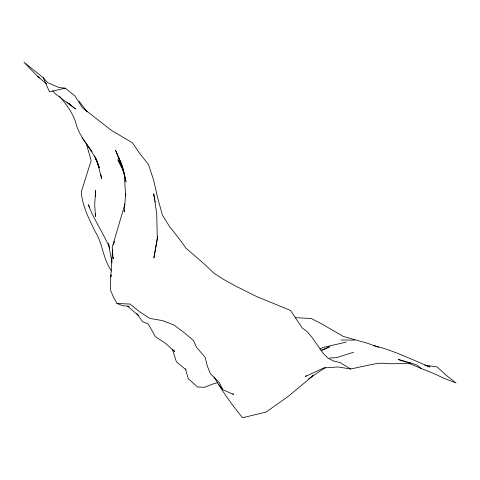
<?xml version="1.0" encoding="UTF-8"?>
<svg xmlns="http://www.w3.org/2000/svg" width="480" height="480" viewBox="0 0 480 480"><rect width="100%" height="100%" fill="white"/><g stroke="black" fill="none" stroke-linecap="round" stroke-linejoin="round"><path stroke-width="0.72" d="M95.46 213.498L95.442 216.468L94.716 204.672L95.61 190.464L95.568 196.41M112.56 249.78L110.736 276.96L110.478 289.998L113.562 297.396L117.018 303.492L122.838 305.778L129.636 306.246M125.802 193.8L125.652 195.954L124.242 173.718M125.67 193.404L124.164 211.878L124.482 210.45M157.674 236.358L153.894 258L157.644 236.682M111.138 274.818L110.736 276.96L111.072 275.508M124.956 203.958L112.212 247.314L113.136 258.738L113.58 257.304M113.406 244.788L114.51 241.218M306.48 375.636L305.34 376.506L323.7 367.962L338.016 366.948L350.694 369L374.586 363.882L382.032 363.144L388.776 363.72L402.9 363.666L410.376 362.88L416.418 364.764L421.416 368.58L433.05 373.188L444.324 378.456L456 382.968L446.316 375.342L437.064 366.9L424.974 365.184M311.424 376.824L313.2 375.594L288.3 396.336L266.1 412.056L242.55 417.732C231.996 404.904 222.312 391.356 214.092 376.902M308.58 378.804L325.578 367.41M319.932 349.194L322.452 347.604L346.23 342.102M322.338 350.274L329.658 346.71L321.174 350.328M353.622 352.2L336.576 357.69L329.352 358.02M217.836 382.632L212.898 384.018L204.402 387.312L197.538 386.97L188.214 378.66L185.46 368.82M350.694 369L340.044 362.568L333.792 361.08L328.224 358.314L323.568 353.85L311.568 336.786L307.236 331.716L302.22 327.93L290.454 310.434L256.59 296.508L234.846 285.672L224.238 279.768L213.954 273.252L204.858 264.522L186.042 248.22L178.128 237.288L169.866 227.004L162.444 215.154L157.752 198.21L153.654 180.168L148.386 164.298L140.13 154.002L132.378 142.758L111.456 130.398L82.338 107.622L74.88 95.844L65.214 88.176L49.482 91.824L43.266 77.718L24 62.268L37.578 76.386L46.536 83.862M118.476 303.342L117.018 303.492L130.17 304.05L139.728 311.916L150.006 318.45L162.618 320.616L174.018 325.044L183.846 332.412L193.368 340.344L196.626 347.424L205.134 357.246L207.378 366.204L210.396 373.728L219.372 382.674L222.702 389.616L233.796 394.62L232.83 393.63M295.26 317.634L311.436 318.57L322.212 324.168L343.212 336.384L367.14 343.152L378.696 347.292M340.956 339.99L354.654 340.134M65.214 88.176L58.848 87.498L47.67 82.656L43.266 77.718M373.416 345.498C393.114 350.226 411.294 359.406 429.984 366.96L424.896 365.292M410.376 362.88L398.4 359.52L406.344 362.232M407.658 362.712L421.416 368.58M37.578 76.386L39.396 77.376M127.65 306.174L138.636 315.762L137.76 314.61M185.97 369.702L176.418 361.818L172.386 349.236M68.838 103.326L75.522 108.996L55.626 94.11L52.782 90.846M66.882 101.988L70.752 105.342L68.748 103.512M59.682 96.522C66.414 104.544 72.936 112.962 75.93 123.192C79.974 139.818 94.692 151.008 99.168 167.394M111.786 271.062C102.852 259.596 103.08 243.936 95.256 231.774C89.1 219.126 82.542 206.454 81.228 192.198L91.152 160.536L86.232 143.418L82.14 137.904M218.712 384.516L222.702 389.616L222.312 388.2M79.062 101.19L87.096 111.9M136.758 313.488L142.536 321.636L148.308 324.018L155.334 336.612L165.528 343.29L174.756 351.768L173.712 349.962M86.232 143.418L91.986 151.62M123.198 169.662L117.852 159.714L124.122 172.434M89.694 207.24L88.302 204.696C93.99 219.846 103.398 233.274 109.788 248.136M95.598 157.92L97.158 161.286L101.628 178.638L100.8 174.384M95.466 157.872L97.176 161.85M94.566 155.904L99.048 167.4M123.486 170.526L115.554 150.252L121.71 164.46L123.99 172.272M109.164 245.544L108.444 243.606L112.002 262.668M97.416 162.54L99.114 167.364M124.65 175.23L118.692 157.554L121.71 164.46L126.078 182.01M124.338 173.676L125.934 181.314M154.788 199.308L153.696 193.842L156.732 213.87L157.29 238.524M155.064 200.676L155.34 202.038"/></g></svg>
